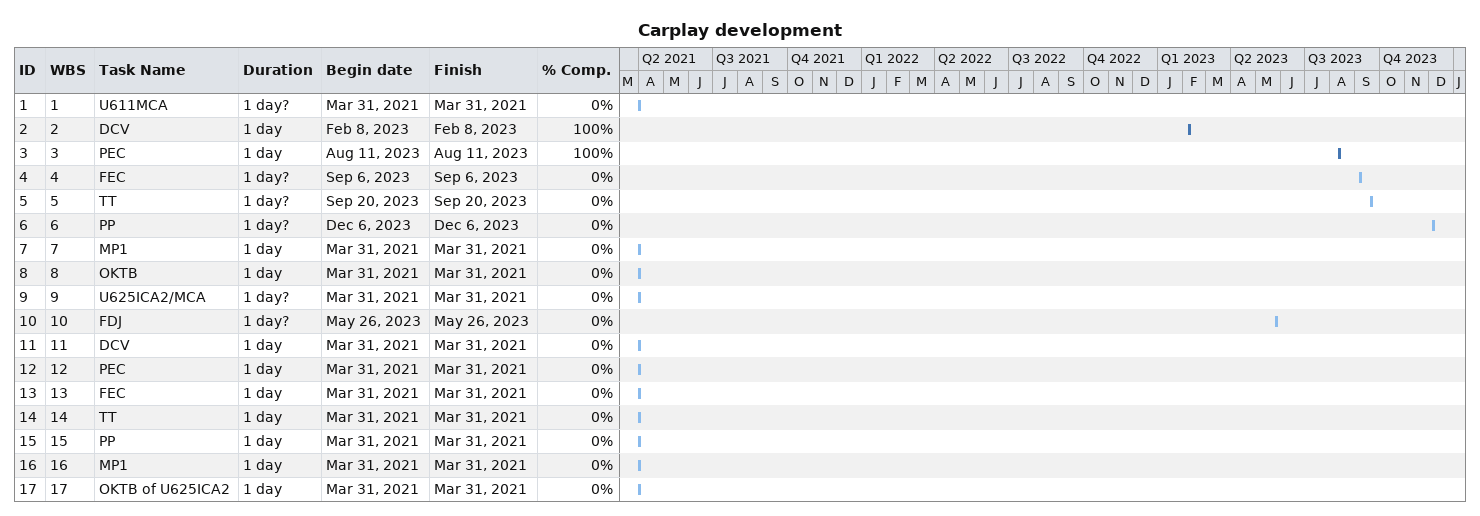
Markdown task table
Carplay development

| ID | WBS | Task | Duration | Start | Finish | % complete |
|---|---|---|---|---|---|---|
| 1 | 1 | U611MCA | 1d? | 2021-03-31 | 2021-03-31 | 0 |
| 2 | 2 | DCV | 1d | 2023-02-08 | 2023-02-08 | 100 |
| 3 | 3 | PEC | 1d | 2023-08-11 | 2023-08-11 | 100 |
| 4 | 4 | FEC | 1d? | 2023-09-06 | 2023-09-06 | 0 |
| 5 | 5 | TT | 1d? | 2023-09-20 | 2023-09-20 | 0 |
| 6 | 6 | PP | 1d? | 2023-12-06 | 2023-12-06 | 0 |
| 7 | 7 | MP1 | 1d | 2021-03-31 | 2021-03-31 | 0 |
| 8 | 8 | OKTB | 1d | 2021-03-31 | 2021-03-31 | 0 |
| 9 | 9 | U625ICA2/MCA | 1d? | 2021-03-31 | 2021-03-31 | 0 |
| 10 | 10 | FDJ | 1d? | 2023-05-26 | 2023-05-26 | 0 |
| 11 | 11 | DCV | 1d | 2021-03-31 | 2021-03-31 | 0 |
| 12 | 12 | PEC | 1d | 2021-03-31 | 2021-03-31 | 0 |
| 13 | 13 | FEC | 1d | 2021-03-31 | 2021-03-31 | 0 |
| 14 | 14 | TT | 1d | 2021-03-31 | 2021-03-31 | 0 |
| 15 | 15 | PP | 1d | 2021-03-31 | 2021-03-31 | 0 |
| 16 | 16 | MP1 | 1d | 2021-03-31 | 2021-03-31 | 0 |
| 17 | 17 | OKTB of U625ICA2 | 1d | 2021-03-31 | 2021-03-31 | 0 |
